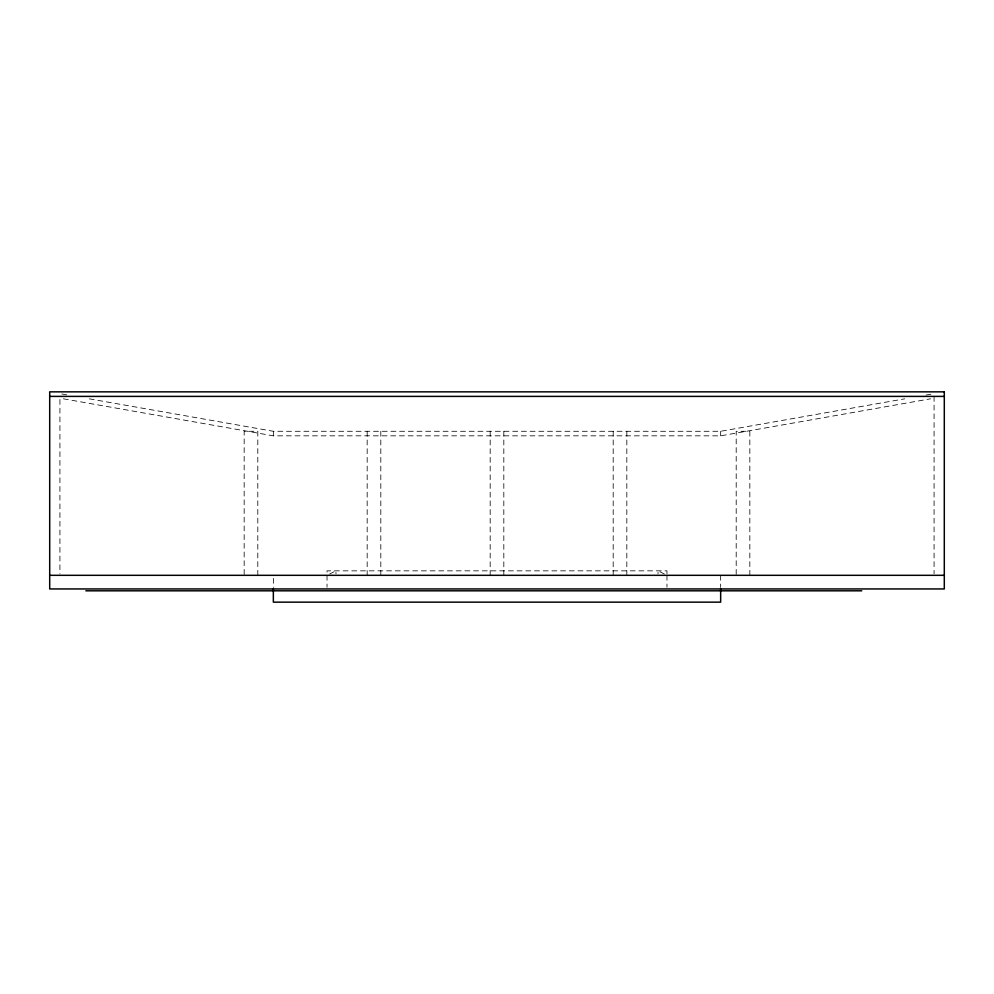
<?xml version="1.0" encoding="UTF-8"?>
<svg xmlns="http://www.w3.org/2000/svg" width="994" height="994" viewBox="0 0 994 994"><rect width="100%" height="100%" fill="white"/><g stroke="black" fill="none" stroke-linecap="round" stroke-linejoin="round"><path stroke-width="0.75" stroke-dasharray="4.97 3.73" d="M329.586 574.035L335.972 570.842L335.972 573.824M89.261 398.83L273.35 431.284L720.65 431.284L904.739 398.83M926.048 395.065L932.124 393.997M63.392 398.805L273.35 435.832L720.65 435.832L930.608 398.805M61.876 393.997L67.952 395.065M664.414 574.035L658.028 570.842L658.028 573.824M934.074 396.395L934.074 573.774M749.836 575.315L749.836 431.284L736.194 431.284L736.194 575.315M720.65 431.284L720.65 435.832M720.65 575.315L720.65 587.429M666.974 573.824L666.974 570.842L327.026 570.842L327.026 573.824M666.974 575.315L666.974 587.243M626.829 431.284L626.829 575.315M613.186 431.284L613.186 575.315M503.821 431.284L503.821 575.315M490.179 431.284L490.179 575.315M380.814 431.284L380.814 575.315M367.171 431.284L367.171 575.315M327.026 575.315L327.026 587.243M273.35 431.284L273.35 435.832M273.35 578.346L273.35 587.429M257.806 575.315L257.806 431.284L244.164 431.284L244.164 575.315M59.926 399.476L59.926 573.774"/><path stroke-width="1.49" d="M49.7 396.395L944.3 396.395M49.7 575.315L944.3 575.315M85.857 590.809L861.761 590.809M720.65 588.734L720.65 602.153L273.35 602.153L273.35 588.734M944.3 391.847L49.7 391.847L49.7 588.945L944.3 588.945L944.3 391.847"/></g></svg>
